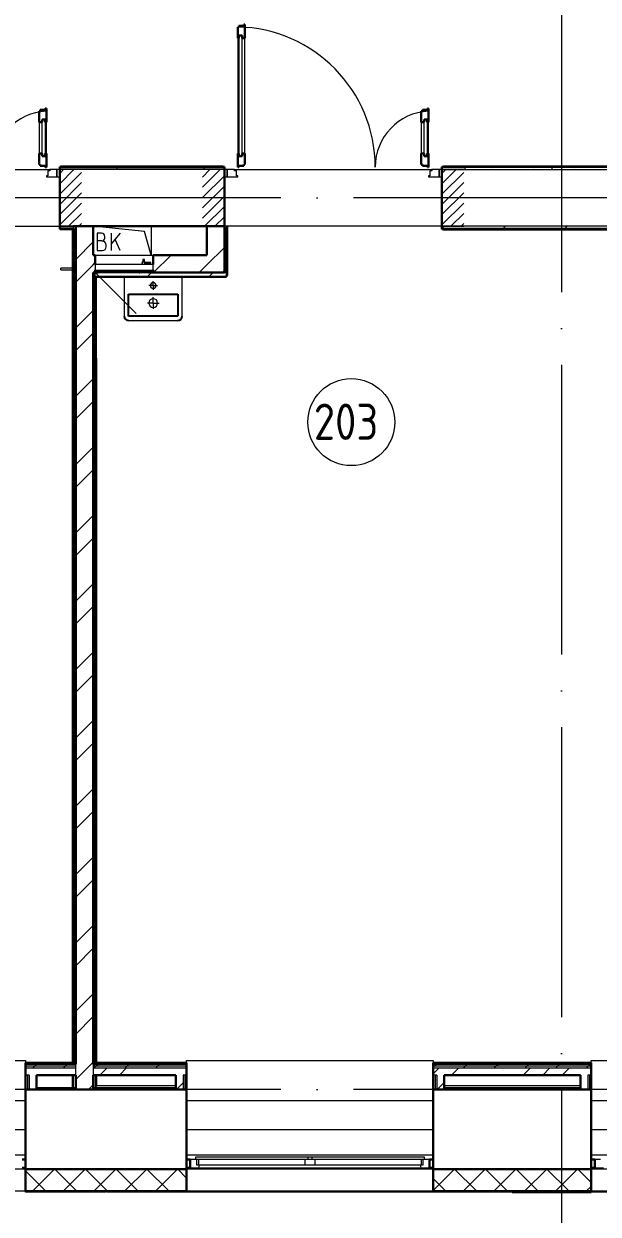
# Model space of a CAD drawing. Header units: millimetres. Extents: x -695119 to 412940, y -249585 to 622758.
# Drawn here: x 270283 to 274243, y 59452 to 67663 of the extents above; entities that cross this region are included whole.
import ezdxf

# ---------------------------------------------------------------- set-up
doc = ezdxf.new("R2010")
doc.units = ezdxf.units.MM
doc.linetypes.add('ADSK_Линия сетки', pattern=[25, 20, -2.5, 0, -2.5])
doc.linetypes.add('ADSK_Штриховая_ш2 п1_5', pattern=[4.5, 3, -1.5])
for name, color, linetype, lineweight in [('_ Окна', 252, 'Continuous', 30), ('Двери', 8, 'Continuous', 9), ('Марки помещений', 8, 'Continuous', 20), ('Оборудование', 8, 'Continuous', 18), ('Ограждение', 8, 'Continuous', 9), ('Окна', 252, 'Continuous', 9), ('Оси', 252, 'Continuous', 9), ('Перекрытие', 252, 'Continuous', 18), ('Стены внутренние', 252, 'Continuous', 18), ('Стены наружные', 252, 'Continuous', 18), ('Стены штриховка', 7, 'Continuous', 9)]:
    doc.layers.add(name, color=color, linetype=linetype, lineweight=lineweight)
doc.layers.add('Двери открывание', color=7, linetype='Continuous', lineweight=9, true_color=0xc0c0c0)
doc.layers.add('Узлы', color=7, linetype='Continuous')
doc.styles.add('GOST Common_2', font='', dxfattribs={"width": 0.9, "height": 250})
doc.styles.get('GOST Common_2').set_extended_font_data('GOST type B')

# ---------------------------------------------------------------- blocks, each defined once
blk = doc.blocks.new('план 2 этажа')
at = {"layer": 'Двери', "lineweight": 18, "true_color": 0x636466}
h = blk.add_hatch(dxfattribs=at)
h.set_pattern_fill('FP_2', color=251, style=0, pattern_type=2)
h.set_pattern_definition([(45, (269655.813, 66461.636), (-35.3553, 35.3553), [])])
h.paths.add_polyline_path([(270664.9, 66266.6), (270680.8, 66266.6), (270680.8, 66656.6), (270530.8, 66656.6), (270530.8, 66266.6)])
h.paths.add_polyline_path([(269030.8, 66266.6), (269030.8, 66656.6), (268880.8, 66656.6), (268880.8, 66266.6)])
h = blk.add_hatch(dxfattribs=at)
h.set_pattern_fill('FP_2', color=251, style=0, pattern_type=2)
h.set_pattern_definition([(45, (272290.81, 66461.636), (-35.3553, 35.3553), [])])
h.paths.add_polyline_path([(273299.9, 66266.6), (273315.8, 66266.6), (273315.8, 66656.6), (273165.8, 66656.6), (273165.8, 66266.6)])
h.paths.add_polyline_path([(271665.8, 66266.6), (271665.8, 66656.6), (271515.8, 66656.6), (271515.8, 66266.6)])
at = {"color": 251, "lineweight": 18, "true_color": 0x636466}
for p, q in [((271116.2, 66230.8), (270760.8, 66266.6)), ((271160.8, 66266.6), (271160.8, 66066.6)), ((270818.2, 66218.4), (270788.2, 66218.4)), ((270788.2, 66218.4), (270788.2, 66098.4)), ((270841.5, 66185.1), (270841.5, 66195.1)), ((270948.2, 66218.4), (270888.2, 66146.9)), ((270888.2, 66098.4), (270888.2, 66218.4)), ((271160.8, 66066.6), (271116.2, 66230.8)), ((270821.5, 66165.1), (270788.2, 66165.1)), ((270851.5, 66125.1), (270851.5, 66135.1)), ((270948.2, 66098.4), (270912.2, 66175.6)), ((270788.2, 66098.4), (270824.8, 66098.4))]:
    blk.add_line(p, q, dxfattribs=at)
for centre, radius, start, end in [((270818.2, 66195.1), 23.3, 0, 90), ((270821.5, 66185.1), 20, 270, 0), ((270821.5, 66135.1), 30, 0, 90), ((270824.8, 66125.1), 26.7, 270, 0)]:
    blk.add_arc(centre, radius, start, end, dxfattribs=at)
at = {"layer": '_ Окна', "color": 251, "true_color": 0x636466}
for p, q in [((270295.8, 59829.6), (270270.8, 59829.6)), ((271430.8, 59829.6), (271405.8, 59829.6)), ((271430.8, 59771.6), (271430.8, 59829.6)), ((273105.8, 59829.6), (273080.8, 59829.6)), ((273080.8, 59829.6), (273080.8, 59771.6)), ((274220.8, 59829.6), (274195.8, 59829.6)), ((274220.8, 59771.6), (274220.8, 59829.6)), ((270270.8, 59771.6), (270295.8, 59771.6)), ((271405.8, 59771.6), (271430.8, 59771.6)), ((273080.8, 59771.6), (273105.8, 59771.6)), ((274195.8, 59771.6), (274220.8, 59771.6))]:
    blk.add_line(p, q, dxfattribs=at)
at = {"layer": '_ Окна', "color": 251, "lineweight": 18, "true_color": 0x636466}
for p, q in [((271468.8, 59829.6), (271430.8, 59829.6)), ((271430.8, 59829.6), (271430.8, 59771.6)), ((271476.8, 59788.6), (271476.8, 59829.6)), ((271488.8, 59788.6), (271476.8, 59788.6)), ((271490.3, 59771.6), (271494.8, 59788.6)), ((273016.8, 59788.6), (273021.4, 59771.6)), ((273034.8, 59788.6), (273022.8, 59788.6)), ((273034.8, 59829.6), (273034.8, 59788.6)), ((273080.8, 59829.6), (273042.8, 59829.6)), ((273080.8, 59771.6), (273080.8, 59829.6)), ((274258.8, 59829.6), (274220.8, 59829.6)), ((274220.8, 59829.6), (274220.8, 59771.6)), ((271430.8, 59771.6), (271490.3, 59771.6)), ((273021.4, 59771.6), (273080.8, 59771.6)), ((274220.8, 59771.6), (274280.3, 59771.6))]:
    blk.add_line(p, q, dxfattribs=at)
at = {"layer": 'Двери', "color": 251, "lineweight": 30, "true_color": 0x636466}
for p, q in [((271765.8, 67640.6), (271757.8, 67640.6)), ((271757.8, 67640.6), (271757.8, 67564.6)), ((271799.8, 67649.6), (271765.8, 67649.6)), ((271765.8, 67649.6), (271765.8, 67640.6)), ((271766.8, 67582.6), (271766.8, 67564.6)), ((271787.8, 67582.6), (271766.8, 67582.6)), ((271787.8, 67564.6), (271787.8, 67582.6)), ((271807.8, 67658.6), (271799.8, 67658.6)), ((271799.8, 67658.6), (271799.8, 67649.6)), ((271807.8, 67564.6), (271807.8, 67658.6)), ((271766.8, 67564.6), (271757.8, 67564.6)), ((271807.8, 67564.6), (271787.8, 67564.6)), ((270396.8, 67060.6), (270388.8, 67060.6)), ((270388.8, 67060.6), (270388.8, 66984.6)), ((270430.8, 67069.6), (270396.8, 67069.6)), ((270396.8, 67069.6), (270396.8, 67060.6)), ((270408.8, 66984.6), (270408.8, 67002.6)), ((270408.8, 67002.6), (270429.8, 67002.6)), ((270429.8, 67002.6), (270429.8, 66984.6)), ((270438.8, 67078.6), (270430.8, 67078.6)), ((270430.8, 67078.6), (270430.8, 67069.6)), ((270438.8, 66984.6), (270438.8, 67078.6)), ((273031.8, 67060.6), (273023.8, 67060.6)), ((273023.8, 67060.6), (273023.8, 66984.6)), ((273065.8, 67069.6), (273031.8, 67069.6)), ((273031.8, 67069.6), (273031.8, 67060.6)), ((273043.8, 66984.6), (273043.8, 67002.6)), ((273043.8, 67002.6), (273064.8, 67002.6)), ((273064.8, 67002.6), (273064.8, 66984.6)), ((273073.8, 67078.6), (273065.8, 67078.6)), ((273065.8, 67078.6), (273065.8, 67069.6)), ((273073.8, 66984.6), (273073.8, 67078.6)), ((270388.8, 66984.6), (270408.8, 66984.6)), ((270429.8, 66984.6), (270438.8, 66984.6)), ((273023.8, 66984.6), (273043.8, 66984.6)), ((273064.8, 66984.6), (273073.8, 66984.6)), ((270388.8, 66768.6), (270388.8, 66692.6)), ((270388.8, 66768.6), (270408.8, 66768.6)), ((270408.8, 66768.6), (270408.8, 66750.6)), ((270429.8, 66768.6), (270438.8, 66768.6)), ((270429.8, 66750.6), (270429.8, 66768.6)), ((270438.8, 66674.6), (270438.8, 66768.6)), ((271757.8, 66768.6), (271757.8, 66674.6)), ((271766.8, 66768.6), (271757.8, 66768.6)), ((271766.8, 66750.6), (271766.8, 66768.6)), ((271787.8, 66768.6), (271787.8, 66750.6)), ((271807.8, 66768.6), (271787.8, 66768.6)), ((271807.8, 66692.6), (271807.8, 66768.6)), ((273023.8, 66768.6), (273023.8, 66692.6)), ((273023.8, 66768.6), (273043.8, 66768.6)), ((273043.8, 66768.6), (273043.8, 66750.6)), ((273064.8, 66768.6), (273073.8, 66768.6)), ((273064.8, 66750.6), (273064.8, 66768.6)), ((273073.8, 66674.6), (273073.8, 66768.6)), ((270388.8, 66692.6), (270396.8, 66692.6)), ((270396.8, 66692.6), (270396.8, 66683.6)), ((270396.8, 66683.6), (270430.8, 66683.6)), ((270408.8, 66750.6), (270429.8, 66750.6)), ((270430.8, 66683.6), (270430.8, 66674.6)), ((270430.8, 66674.6), (270438.8, 66674.6)), ((271757.8, 66674.6), (271765.8, 66674.6)), ((271765.8, 66674.6), (271765.8, 66683.6)), ((271765.8, 66683.6), (271799.8, 66683.6)), ((271787.8, 66750.6), (271766.8, 66750.6)), ((271799.8, 66683.6), (271799.8, 66692.6)), ((271799.8, 66692.6), (271807.8, 66692.6)), ((273023.8, 66692.6), (273031.8, 66692.6)), ((273031.8, 66692.6), (273031.8, 66683.6)), ((273031.8, 66683.6), (273065.8, 66683.6)), ((273043.8, 66750.6), (273064.8, 66750.6)), ((273065.8, 66683.6), (273065.8, 66674.6)), ((273065.8, 66674.6), (273073.8, 66674.6))]:
    blk.add_line(p, q, dxfattribs=at)
at = {"layer": 'Двери', "color": 251, "true_color": 0x636466}
for p, q in [((271766.8, 67582.6), (271766.8, 66750.6)), ((271787.8, 67582.6), (271766.8, 67582.6)), ((271787.8, 66750.6), (271787.8, 67582.6)), ((271757.8, 67564.6), (271757.8, 66768.6)), ((271807.8, 66768.6), (271807.8, 67564.6)), ((270408.8, 66750.6), (270408.8, 67002.6)), ((270408.8, 67002.6), (270429.8, 67002.6)), ((270429.8, 67002.6), (270429.8, 66750.6)), ((273043.8, 66750.6), (273043.8, 67002.6)), ((273043.8, 67002.6), (273064.8, 67002.6)), ((273064.8, 67002.6), (273064.8, 66750.6)), ((270388.8, 66984.6), (270388.8, 66768.6)), ((270438.8, 66768.6), (270438.8, 66984.6)), ((273023.8, 66984.6), (273023.8, 66768.6)), ((273073.8, 66768.6), (273073.8, 66984.6)), ((270429.8, 66750.6), (270408.8, 66750.6)), ((271766.8, 66750.6), (271787.8, 66750.6)), ((273064.8, 66750.6), (273043.8, 66750.6)), ((270447.8, 66614.6), (270438.8, 66614.6)), ((270438.8, 66614.6), (270438.8, 66606.6)), ((270438.8, 66606.6), (270510.8, 66606.6)), ((270461.8, 66648.6), (270447.8, 66648.6)), ((270447.8, 66648.6), (270447.8, 66614.6)), ((270461.8, 66656.6), (270461.8, 66648.6)), ((270510.8, 66656.6), (270461.8, 66656.6)), ((270530.8, 66656.6), (270510.8, 66656.6)), ((270510.8, 66656.6), (270510.8, 66606.6)), ((270510.8, 66606.6), (270510.8, 66656.6)), ((270510.8, 66606.6), (270530.8, 66606.6)), ((270530.8, 66606.6), (270530.8, 66656.6)), ((271665.8, 66656.6), (271665.8, 66606.6)), ((271685.8, 66656.6), (271665.8, 66656.6)), ((271665.8, 66606.6), (271685.8, 66606.6)), ((271685.8, 66606.6), (271685.8, 66656.6)), ((271734.8, 66656.6), (271685.8, 66656.6)), ((271685.8, 66656.6), (271685.8, 66606.6)), ((271685.8, 66606.6), (271757.8, 66606.6)), ((271734.8, 66648.6), (271734.8, 66656.6)), ((271748.8, 66648.6), (271734.8, 66648.6)), ((271748.8, 66614.6), (271748.8, 66648.6)), ((271757.8, 66614.6), (271748.8, 66614.6)), ((271757.8, 66606.6), (271757.8, 66614.6)), ((273082.8, 66614.6), (273073.8, 66614.6)), ((273073.8, 66614.6), (273073.8, 66606.6)), ((273073.8, 66606.6), (273145.8, 66606.6)), ((273096.8, 66648.6), (273082.8, 66648.6)), ((273082.8, 66648.6), (273082.8, 66614.6)), ((273096.8, 66656.6), (273096.8, 66648.6)), ((273145.8, 66656.6), (273096.8, 66656.6)), ((273165.8, 66656.6), (273145.8, 66656.6)), ((273145.8, 66656.6), (273145.8, 66606.6)), ((273145.8, 66606.6), (273145.8, 66656.6)), ((273145.8, 66606.6), (273165.8, 66606.6)), ((273165.8, 66606.6), (273165.8, 66656.6))]:
    blk.add_line(p, q, dxfattribs=at)
at = {"layer": 'Двери', "color": 251, "linetype": 'ADSK_Штриховая_ш2 п1_5', "true_color": 0x636466}
for p, q in [((270680.8, 66656.6), (270530.8, 66656.6)), ((270530.8, 66656.6), (270530.8, 66266.6)), ((271665.8, 66656.6), (271515.8, 66656.6)), ((271665.8, 66266.6), (271665.8, 66656.6)), ((273315.8, 66656.6), (273165.8, 66656.6)), ((273165.8, 66656.6), (273165.8, 66266.6)), ((270530.8, 66266.6), (270680.8, 66266.6)), ((271515.8, 66266.6), (271665.8, 66266.6)), ((273165.8, 66266.6), (273315.8, 66266.6))]:
    blk.add_line(p, q, dxfattribs=at)
at = {"layer": 'Двери открывание', "color": 251, "true_color": 0x636466}
for centre, radius, start, end in [((271739.8, 66674.6), 966, 0, 88.93231), ((270456.8, 66674.6), 386, 92.67279, 180), ((273091.8, 66674.6), 386, 92.67279, 180)]:
    blk.add_arc(centre, radius, start, end, dxfattribs=at)
at = {"layer": 'Марки помещений', "color": 251, "true_color": 0x636466}
blk.add_circle((272541.1, 64915), 300, dxfattribs=at)
at = {"layer": 'Оборудование', "color": 251, "true_color": 0x636466}
for p, q in [((271099.7, 66017.5), (271099.7, 66001.6)), ((271119, 66017.5), (271099.7, 66017.5)), ((271103.2, 66019.5), (271101.2, 66017.5)), ((271103.2, 66037), (271103.2, 66019.5)), ((271115.4, 66037), (271103.2, 66037)), ((271115.4, 66019.5), (271103.2, 66019.5)), ((271115.4, 66019.5), (271115.4, 66037)), ((271117.4, 66017.5), (271115.4, 66019.5)), ((271119, 66001.6), (271119, 66017.5)), ((270775.8, 66001.6), (270775.8, 65965.2)), ((271175.8, 66001.6), (270775.8, 66001.6)), ((270775.8, 65946.6), (271058.7, 65663.8)), ((270776.7, 65964.3), (271174.9, 65964.3)), ((270782.8, 65964.3), (270782.8, 65954.6)), ((270783.8, 65953.6), (271167.9, 65953.6)), ((270794.8, 65952.1), (270794.8, 65946.6)), ((270794.8, 65946.6), (271156.8, 65946.6)), ((271079.3, 65946.6), (271079.3, 65944.6)), ((271079.3, 65944.6), (271083.3, 65944.6)), ((271143.8, 65944.6), (271083.3, 65944.6)), ((271104.5, 66017), (271096.2, 66017)), ((271096.2, 66017), (271096.2, 66012)), ((271096.2, 66012), (271104.5, 66012)), ((271160, 66017), (271114.1, 66017)), ((271114.1, 66012), (271160, 66012)), ((271143.8, 65944.6), (271147.8, 65944.6)), ((271147.8, 65944.6), (271147.8, 65946.6)), ((271156.8, 65946.6), (271156.8, 65952.1)), ((271160, 66012), (271160, 66017)), ((271168.8, 65954.6), (271168.8, 65964.3)), ((271175.8, 65965.2), (271175.8, 66001.6))]:
    blk.add_line(p, q, dxfattribs=at)
for points, knots in [([(270775.8, 65965.2), (270775.8, 65965.2), (270775.8, 65965), (270775.9, 65964.8), (270776.1, 65964.6), (270776.2, 65964.5), (270776.4, 65964.4), (270776.5, 65964.4), (270776.6, 65964.3), (270776.7, 65964.3)], [-1, -1, -1, -1, -0.833333, -0.666667, -0.5, -0.333333, -0.25, -0.166667, 0, 0, 0, 0]), ([(270782.8, 65954.6), (270782.8, 65954.5), (270782.8, 65954.3), (270782.9, 65954.1), (270783, 65954), (270783.2, 65953.8), (270783.3, 65953.8), (270783.4, 65953.7), (270783.6, 65953.7), (270783.7, 65953.6), (270783.8, 65953.6)], [-1, -1, -1, -1, -0.833333, -0.666667, -0.541667, -0.416667, -0.333333, -0.25, -0.166667, 0, 0, 0, 0]), ([(270793.3, 65953.6), (270793.4, 65953.6), (270793.6, 65953.6), (270793.9, 65953.5), (270794, 65953.4), (270794.2, 65953.3), (270794.4, 65953.2), (270794.5, 65953), (270794.6, 65952.9), (270794.7, 65952.7), (270794.8, 65952.4), (270794.8, 65952.2), (270794.8, 65952.1)], [-1, -1, -1, -1, -0.833333, -0.75, -0.666667, -0.583333, -0.5, -0.416667, -0.333333, -0.25, -0.166667, 0, 0, 0, 0]), ([(271156.8, 65952.1), (271156.8, 65952.2), (271156.8, 65952.4), (271156.9, 65952.7), (271157, 65952.9), (271157.1, 65953), (271157.3, 65953.2), (271157.4, 65953.3), (271157.6, 65953.4), (271157.8, 65953.5), (271158, 65953.6), (271158.2, 65953.6), (271158.3, 65953.6)], [0, 0, 0, 0, 0.166667, 0.25, 0.333333, 0.416667, 0.5, 0.583333, 0.666667, 0.75, 0.833333, 1, 1, 1, 1]), ([(271167.9, 65953.6), (271167.9, 65953.6), (271168.1, 65953.7), (271168.2, 65953.7), (271168.3, 65953.8), (271168.5, 65953.8), (271168.6, 65954), (271168.7, 65954.1), (271168.8, 65954.3), (271168.8, 65954.5), (271168.8, 65954.6)], [0, 0, 0, 0, 0.166667, 0.25, 0.333333, 0.416667, 0.541667, 0.666667, 0.833333, 1, 1, 1, 1]), ([(271174.9, 65964.3), (271175, 65964.3), (271175.1, 65964.4), (271175.3, 65964.4), (271175.4, 65964.5), (271175.6, 65964.6), (271175.7, 65964.8), (271175.8, 65965), (271175.8, 65965.2), (271175.8, 65965.2)], [0, 0, 0, 0, 0.166667, 0.25, 0.333333, 0.5, 0.666667, 0.833333, 1, 1, 1, 1])]:
    blk.add_open_spline(points, degree=3, knots=knots, dxfattribs=at)
at = {"layer": 'Ограждение', "color": 251, "true_color": 0x636466}
for p, q in [((270538.9, 66676.6), (270538.9, 66681.6)), ((271655.8, 66681.6), (270538.9, 66681.6)), ((271655.8, 66681.6), (271655.8, 66676.6)), ((273175.8, 66676.6), (273175.8, 66681.6)), ((279410.8, 66681.6), (273175.8, 66681.6)), ((271680.8, 66266.6), (271690.8, 66266.6)), ((271680.8, 66266.6), (271680.8, 66251.6)), ((271690.8, 65986.6), (271690.8, 66266.6)), ((273175.8, 66241.6), (273175.8, 66246.6)), ((273175.8, 66241.6), (278126.1, 66241.6)), ((270538.9, 65966.6), (270538.9, 65976.6)), ((270620.8, 65976.6), (270538.9, 65976.6)), ((270538.9, 65966.6), (270615.8, 65966.6)), ((270620.8, 65971.6), (270615.8, 65966.6)), ((270615.8, 65966.6), (270615.8, 60496.6)), ((271690.8, 65986.6), (271685.8, 65986.6)), ((270780.8, 65356.6), (270785.8, 65356.6)), ((270785.8, 60496.6), (270785.8, 65356.6)), ((268595.8, 60511.6), (270295.8, 60511.6)), ((270295.8, 60511.6), (270295.8, 60496.6)), ((271405.8, 60496.6), (271405.8, 60511.6)), ((271405.8, 60511.6), (273105.8, 60511.6)), ((273105.8, 60511.6), (273105.8, 60496.6)), ((274195.8, 60496.6), (274195.8, 60511.6)), ((274195.8, 60511.6), (275895.8, 60511.6)), ((270615.8, 60411.6), (270615.8, 60326.6)), ((270625.8, 60326.6), (270625.8, 60411.6)), ((270775.8, 60411.6), (270775.8, 60326.6)), ((270785.8, 60336.6), (270785.8, 60411.6)), ((270785.8, 60336.6), (270775.8, 60326.6)), ((271330.8, 60336.6), (270785.8, 60336.6)), ((274120.8, 60336.6), (273180.8, 60336.6)), ((268595.8, 60236.6), (270295.8, 60236.6)), ((271405.8, 60236.6), (273105.8, 60236.6)), ((274195.8, 60236.6), (275895.8, 60236.6)), ((268595.8, 60036.6), (270295.8, 60036.6)), ((271405.8, 60036.6), (273105.8, 60036.6)), ((274195.8, 60036.6), (275895.8, 60036.6)), ((268595.8, 59861.6), (270295.8, 59861.6)), ((271405.8, 59861.6), (273105.8, 59861.6)), ((274195.8, 59861.6), (275895.8, 59861.6))]:
    blk.add_line(p, q, dxfattribs=at)
at = {"layer": 'Окна', "color": 251, "true_color": 0x636466}
for p, q in [((271468.8, 59846.6), (272240.8, 59846.6)), ((271468.8, 59829.6), (271468.8, 59846.6)), ((272240.8, 59829.6), (271468.8, 59829.6)), ((271488.8, 59788.6), (271488.8, 59829.6)), ((272220.8, 59788.6), (271488.8, 59788.6)), ((272220.8, 59829.6), (272220.8, 59788.6)), ((272290.8, 59788.6), (272220.8, 59788.6)), ((272240.8, 59846.6), (272270.8, 59846.6)), ((272240.8, 59846.6), (272240.8, 59829.6)), ((272270.8, 59829.6), (272240.8, 59829.6)), ((272270.8, 59846.6), (273042.8, 59846.6)), ((272270.8, 59829.6), (272270.8, 59846.6)), ((273042.8, 59829.6), (272270.8, 59829.6)), ((272290.8, 59788.6), (272290.8, 59829.6)), ((273022.8, 59788.6), (272290.8, 59788.6)), ((273022.8, 59829.6), (273022.8, 59788.6)), ((273042.8, 59846.6), (273042.8, 59829.6)), ((271490.3, 59771.6), (273021.4, 59771.6))]:
    blk.add_line(p, q, dxfattribs=at)
at = {"layer": 'Оси', "color": 251, "linetype": 'ADSK_Линия сетки', "ltscale": 100, "true_color": 0x636466}
for p, q in [((273990.8, 77811.6), (273990.8, 46685.5)), ((332058.1, 66461.6), (255080.8, 66461.6)), ((332058.1, 60311.6), (255118.5, 60311.6))]:
    blk.add_line(p, q, dxfattribs=at)
at = {"layer": 'Перекрытие', "color": 251, "ltscale": 100, "true_color": 0x636466}
blk.add_line((271160.8, 66266.6), (271160.8, 66066.6), dxfattribs=at)
at = {"layer": 'Стены внутренние', "color": 251, "true_color": 0x636466}
for p, q in [((269099.8, 66656.6), (270461.8, 66656.6)), ((271665.8, 66656.6), (270530.8, 66656.6)), ((271734.8, 66656.6), (273096.8, 66656.6)), ((269030.8, 66266.6), (270625.8, 66266.6)), ((273165.8, 66266.6), (271665.8, 66266.6)), ((270295.8, 59761.6), (268595.8, 59761.6)), ((273105.8, 59761.6), (271405.8, 59761.6)), ((275895.8, 59761.6), (274195.8, 59761.6)), ((270295.8, 59609.6), (268595.8, 59609.6)), ((273105.8, 59609.6), (271405.8, 59609.6)), ((275895.8, 59609.6), (274195.8, 59609.6))]:
    blk.add_line(p, q, dxfattribs=at)
at = {"layer": 'Стены внутренние', "color": 251, "lineweight": 30, "true_color": 0x636466}
for p, q in [((270530.8, 66656.6), (270530.8, 66266.6)), ((271665.8, 66266.6), (271665.8, 66656.6)), ((273165.8, 66656.6), (273165.8, 66266.6)), ((270760.8, 66266.6), (271545.8, 66266.6)), ((270295.8, 60311.6), (270295.8, 59609.6)), ((270640.8, 60311.6), (270370.8, 60311.6)), ((271330.8, 60311.6), (270760.8, 60311.6)), ((271405.8, 59609.6), (271405.8, 60311.6)), ((273105.8, 60311.6), (273105.8, 59609.6)), ((274120.8, 60311.6), (273180.8, 60311.6)), ((274195.8, 59609.6), (274195.8, 60311.6)), ((270295.8, 59761.6), (271405.8, 59761.6)), ((273105.8, 59761.6), (274195.8, 59761.6)), ((270295.8, 59609.6), (271405.8, 59609.6)), ((273105.8, 59609.6), (274195.8, 59609.6))]:
    blk.add_line(p, q, dxfattribs=at)
at = {"layer": 'Стены внутренние', "color": 251, "linetype": 'Continuous', "lineweight": 9, "true_color": 0x636466}
for p, q in [((270433.9, 59611.6), (270295.8, 59749.7)), ((270344.4, 59611.6), (270494.4, 59761.6)), ((270646, 59611.6), (270496, 59761.6)), ((270556.6, 59611.6), (270706.6, 59761.6)), ((270858.1, 59611.6), (270708.1, 59761.6)), ((270768.7, 59611.6), (270918.7, 59761.6)), ((271070.3, 59611.6), (270920.3, 59761.6)), ((270980.8, 59611.6), (271130.8, 59761.6)), ((271282.4, 59611.6), (271132.4, 59761.6)), ((271192.9, 59611.6), (271342.9, 59761.6)), ((271405.8, 59700.4), (271344.5, 59761.6)), ((273191.6, 59611.6), (273105.8, 59697.4)), ((273107.8, 59617.3), (273252.1, 59761.6)), ((273403.7, 59611.6), (273253.7, 59761.6)), ((273314.3, 59611.6), (273464.3, 59761.6)), ((273615.9, 59611.6), (273465.9, 59761.6)), ((273526.4, 59611.6), (273676.4, 59761.6)), ((273828, 59611.6), (273678, 59761.6)), ((273738.5, 59611.6), (273888.5, 59761.6)), ((274040.1, 59611.6), (273890.1, 59761.6)), ((273950.7, 59611.6), (274100.7, 59761.6)), ((274193.8, 59670.1), (274102.2, 59761.6)), ((274162.8, 59611.6), (274193.8, 59642.7)), ((270492.2, 59609.6), (270491.1, 59611.6)), ((270844.2, 59609.6), (270843, 59611.6)), ((271058.1, 59611.6), (271057, 59609.6)), ((273873.7, 59611.6), (273872.6, 59609.6))]:
    blk.add_line(p, q, dxfattribs=at)
at = {"layer": 'Стены наружные', "color": 251, "lineweight": 30, "true_color": 0x636466}
for p, q in [((271665.8, 66676.6), (270530.8, 66676.6)), ((270530.8, 66676.6), (270530.8, 66656.6)), ((271665.8, 66656.6), (271665.8, 66676.6)), ((279405.8, 66676.6), (273165.8, 66676.6)), ((273165.8, 66676.6), (273165.8, 66656.6)), ((270530.8, 66266.6), (270530.8, 66246.6)), ((270760.8, 66266.6), (270625.8, 66266.6)), ((270640.8, 66266.6), (270640.8, 60486.6)), ((270760.8, 66066.6), (270760.8, 66266.6)), ((271545.8, 66266.6), (271545.8, 66066.6)), ((271665.8, 66266.6), (271545.8, 66266.6)), ((271665.8, 66266.6), (271665.8, 65946.6)), ((273165.8, 66266.6), (273165.8, 66246.6)), ((270530.8, 66251.6), (270625.8, 66251.6)), ((270530.8, 66246.6), (270620.8, 66246.6)), ((270620.8, 66246.6), (270620.8, 60496.6)), ((270625.8, 60491.6), (270625.8, 66251.6)), ((271680.8, 66251.6), (271665.8, 66251.6)), ((271680.8, 66246.6), (271680.8, 66251.6)), ((271685.8, 66246.6), (271680.8, 66246.6)), ((271685.8, 65926.6), (271685.8, 66246.6)), ((273165.8, 66246.6), (278131.1, 66246.6)), ((270775.8, 66066.6), (270760.8, 66066.6)), ((270775.8, 66001.6), (270775.8, 66066.6)), ((271545.8, 66066.6), (271175.8, 66066.6)), ((271175.8, 66066.6), (271175.8, 66001.6)), ((270760.8, 60486.6), (270760.8, 65946.6)), ((270794.8, 65946.6), (270760.8, 65946.6)), ((270775.8, 65946.6), (270775.8, 65965)), ((271665.8, 65946.6), (271156.8, 65946.6)), ((271175.8, 65965), (271175.8, 65946.6)), ((270780.8, 60496.6), (270780.8, 65916.6)), ((270780.8, 65916.6), (271680.8, 65916.6)), ((271680.8, 65926.6), (271685.8, 65926.6)), ((271680.8, 65916.6), (271680.8, 65926.6)), ((270620.8, 60496.6), (270295.8, 60496.6)), ((270295.8, 60496.6), (270295.8, 60491.6)), ((270295.8, 60491.6), (270295.8, 60311.6)), ((270625.8, 60491.6), (270620.8, 60491.6)), ((270620.8, 60491.6), (270625.8, 60491.6)), ((270760.8, 60486.6), (270775.8, 60486.6)), ((270780.8, 60491.6), (270775.8, 60491.6)), ((270775.8, 60491.6), (270780.8, 60491.6)), ((271405.8, 60496.6), (270780.8, 60496.6)), ((271405.8, 60491.6), (271405.8, 60496.6)), ((271405.8, 60311.6), (271405.8, 60491.6)), ((274195.8, 60496.6), (273105.8, 60496.6)), ((273105.8, 60496.6), (273105.8, 60491.6)), ((273105.8, 60491.6), (273105.8, 60311.6)), ((274195.8, 60491.6), (274195.8, 60496.6)), ((274195.8, 60311.6), (274195.8, 60491.6)), ((270370.8, 60411.6), (270640.8, 60411.6)), ((270370.8, 60311.6), (270370.8, 60411.6)), ((270640.8, 60411.6), (270640.8, 60311.6)), ((270760.8, 60311.6), (270760.8, 60411.6)), ((270760.8, 60411.6), (271330.8, 60411.6)), ((271330.8, 60411.6), (271330.8, 60311.6)), ((273180.8, 60411.6), (274120.8, 60411.6)), ((273180.8, 60311.6), (273180.8, 60411.6)), ((274120.8, 60411.6), (274120.8, 60311.6)), ((270295.8, 60311.6), (270370.8, 60311.6)), ((270640.8, 60311.6), (270760.8, 60311.6)), ((271330.8, 60311.6), (271405.8, 60311.6)), ((273105.8, 60311.6), (273180.8, 60311.6)), ((274120.8, 60311.6), (274195.8, 60311.6)), ((273650.8, 59609.6), (273650.8, 59604.6)), ((273650.8, 59604.6), (274195.8, 59604.6)), ((274195.8, 59604.6), (274195.8, 59609.6))]:
    blk.add_line(p, q, dxfattribs=at)
at = {"layer": 'Стены наружные', "color": 251, "linetype": 'Continuous', "lineweight": 9, "true_color": 0x636466}
for p, q in [((270545.5, 66671.6), (270550.5, 66676.6)), ((270616.2, 66671.6), (270621.2, 66676.6)), ((270686.9, 66671.6), (270691.9, 66676.6)), ((270757.6, 66671.6), (270762.6, 66676.6)), ((270828.3, 66671.6), (270833.3, 66676.6)), ((270899, 66671.6), (270904, 66676.6)), ((270969.7, 66671.6), (270974.7, 66676.6)), ((271040.5, 66671.6), (271045.5, 66676.6)), ((271111.2, 66671.6), (271116.2, 66676.6)), ((271181.9, 66671.6), (271186.9, 66676.6)), ((271252.6, 66671.6), (271257.6, 66676.6)), ((271323.3, 66671.6), (271328.3, 66676.6)), ((271394, 66671.6), (271399, 66676.6)), ((271464.7, 66671.6), (271469.7, 66676.6)), ((271535.4, 66671.6), (271540.4, 66676.6)), ((271606.1, 66671.6), (271611.1, 66676.6)), ((273165.8, 66675.7), (273166.8, 66676.6)), ((273232.5, 66671.6), (273237.5, 66676.6)), ((273303.2, 66671.6), (273308.2, 66676.6)), ((273373.9, 66671.6), (273378.9, 66676.6)), ((273444.6, 66671.6), (273449.6, 66676.6)), ((273515.3, 66671.6), (273520.3, 66676.6)), ((273586, 66671.6), (273591, 66676.6)), ((273656.8, 66671.6), (273661.8, 66676.6)), ((273727.5, 66671.6), (273732.5, 66676.6)), ((273798.2, 66671.6), (273803.2, 66676.6)), ((273868.9, 66671.6), (273873.9, 66676.6)), ((273939.6, 66671.6), (273944.6, 66676.6)), ((274010.3, 66671.6), (274015.3, 66676.6)), ((274081, 66671.6), (274086, 66676.6)), ((274151.7, 66671.6), (274156.7, 66676.6)), ((274222.4, 66671.6), (274227.4, 66676.6)), ((270926.8, 66656.6), (270926.8, 66671.6)), ((271526.8, 66656.6), (271526.8, 66671.6)), ((273326.8, 66656.6), (273326.8, 66671.6)), ((273926.8, 66656.6), (273926.8, 66671.6)), ((273166, 66251.6), (273181, 66266.6)), ((273590.3, 66251.6), (273605.3, 66266.6)), ((274014.6, 66251.6), (274029.6, 66266.6)), ((270544.7, 66246.6), (270549.7, 66251.6)), ((270615.5, 66246.6), (270620.5, 66251.6)), ((270620.5, 66251.6), (270625.8, 66257)), ((270620.8, 66181.3), (270625.8, 66186.3)), ((271680.8, 66180.6), (271685.8, 66185.6)), ((273165.8, 66251.4), (273166, 66251.6)), ((273231.8, 66246.6), (273236.8, 66251.6)), ((273302.5, 66246.6), (273307.5, 66251.6)), ((273373.2, 66246.6), (273378.2, 66251.6)), ((273443.9, 66246.6), (273448.9, 66251.6)), ((273514.6, 66246.6), (273519.6, 66251.6)), ((273585.3, 66246.6), (273590.3, 66251.6)), ((273656, 66246.6), (273661, 66251.6)), ((273726.7, 66246.6), (273731.7, 66251.6)), ((273797.4, 66246.6), (273802.4, 66251.6)), ((273868.1, 66246.6), (273873.1, 66251.6)), ((273938.9, 66246.6), (273943.9, 66251.6)), ((274009.6, 66246.6), (274014.6, 66251.6)), ((274080.3, 66246.6), (274085.3, 66251.6)), ((274151, 66246.6), (274156, 66251.6)), ((274221.7, 66246.6), (274226.7, 66251.6)), ((270620.8, 66110.6), (270625.8, 66115.6)), ((270640.8, 66037.6), (270760.8, 66157.6)), ((271545.8, 65999.7), (271665.8, 66119.7)), ((271680.8, 66109.9), (271685.8, 66114.9)), ((270620.8, 66039.9), (270625.8, 66044.9)), ((271178.5, 65946.6), (271298.5, 66066.6)), ((271665.8, 66024.2), (271680.8, 66039.2)), ((271680.8, 66039.2), (271685.8, 66044.2)), ((270620.8, 65969.1), (270625.8, 65974.1)), ((270640.8, 65880.4), (270760.8, 66000.4)), ((270760.8, 66000.4), (270775.8, 66015.4)), ((271134, 65916.6), (271164, 65946.6)), ((271492.8, 65946.6), (271545.8, 65999.7)), ((271558.2, 65916.6), (271588.2, 65946.6)), ((271649.9, 65946.6), (271665.8, 65962.5)), ((271680.8, 65968.5), (271685.8, 65973.5)), ((270620.8, 65898.4), (270625.8, 65903.4)), ((270775.8, 65912), (270780.4, 65916.6)), ((270620.8, 65827.7), (270625.8, 65832.7)), ((270775.8, 65841.3), (270780.8, 65846.3)), ((270775.8, 65770.6), (270780.8, 65775.6)), ((270620.8, 65757), (270625.8, 65762)), ((270620.8, 65686.3), (270625.8, 65691.3)), ((270775.8, 65699.9), (270780.8, 65704.9)), ((270620.8, 65615.6), (270625.8, 65620.6)), ((270640.8, 65566.1), (270760.8, 65686.1)), ((270775.8, 65629.2), (270780.8, 65634.2)), ((270620.8, 65544.9), (270625.8, 65549.9)), ((270640.8, 65409), (270760.8, 65529)), ((270760.8, 65543.5), (270775.8, 65558.5)), ((270775.8, 65558.5), (270780.8, 65563.5)), ((270620.8, 65474.2), (270625.8, 65479.2)), ((270775.8, 65487.8), (270780.8, 65492.8)), ((270620.8, 65403.5), (270625.8, 65408.5)), ((270775.8, 65417), (270780.8, 65422)), ((270620.8, 65332.8), (270625.8, 65337.8)), ((270775.8, 65346.3), (270780.8, 65351.3)), ((270775.8, 65275.6), (270780.8, 65280.6)), ((270620.8, 65262), (270625.8, 65267)), ((270620.8, 65191.3), (270625.8, 65196.3)), ((270640.8, 65094.7), (270760.8, 65214.7)), ((270775.8, 65204.9), (270780.8, 65209.9)), ((270620.8, 65120.6), (270625.8, 65125.6)), ((270760.8, 65119.2), (270775.8, 65134.2)), ((270775.8, 65134.2), (270780.8, 65139.2)), ((270620.8, 65049.9), (270625.8, 65054.9)), ((270640.8, 64937.5), (270760.8, 65057.5)), ((270775.8, 65063.5), (270780.8, 65068.5)), ((270620.8, 64979.2), (270625.8, 64984.2)), ((270775.8, 64992.8), (270780.8, 64997.8)), ((270620.8, 64908.5), (270625.8, 64913.5)), ((270775.8, 64922.1), (270780.8, 64927.1)), ((270620.8, 64837.8), (270625.8, 64842.8)), ((270775.8, 64851.4), (270780.8, 64856.4)), ((270775.8, 64780.6), (270780.8, 64785.6)), ((270620.8, 64767.1), (270625.8, 64772.1)), ((270640.8, 64623.2), (270760.8, 64743.2)), ((270760.8, 64694.9), (270775.8, 64709.9)), ((270775.8, 64709.9), (270780.8, 64714.9)), ((270620.8, 64696.4), (270625.8, 64701.4)), ((270620.8, 64625.6), (270625.8, 64630.6)), ((270775.8, 64639.2), (270780.8, 64644.2)), ((270620.8, 64554.9), (270625.8, 64559.9)), ((270640.8, 64466), (270760.8, 64586)), ((270775.8, 64568.5), (270780.8, 64573.5)), ((270620.8, 64484.2), (270625.8, 64489.2)), ((270775.8, 64497.8), (270780.8, 64502.8)), ((270620.8, 64413.5), (270625.8, 64418.5)), ((270775.8, 64427.1), (270780.8, 64432.1)), ((270620.8, 64342.8), (270625.8, 64347.8)), ((270775.8, 64356.4), (270780.8, 64361.4)), ((270620.8, 64272.1), (270625.8, 64277.1)), ((270640.8, 64151.7), (270760.8, 64271.7)), ((270760.8, 64270.7), (270775.8, 64285.7)), ((270775.8, 64285.7), (270780.8, 64290.7)), ((270775.8, 64215), (270780.8, 64220)), ((270620.8, 64201.4), (270625.8, 64206.4)), ((270620.8, 64130.7), (270625.8, 64135.7)), ((270775.8, 64144.3), (270780.8, 64149.3)), ((270620.8, 64060), (270625.8, 64065)), ((270640.8, 63994.6), (270760.8, 64114.6)), ((270775.8, 64073.5), (270780.8, 64078.5)), ((270620.8, 63989.3), (270625.8, 63994.3)), ((270775.8, 64002.8), (270780.8, 64007.8)), ((270620.8, 63918.5), (270625.8, 63923.5)), ((270775.8, 63932.1), (270780.8, 63937.1)), ((270620.8, 63847.8), (270625.8, 63852.8)), ((270640.8, 63680.3), (270760.8, 63800.3)), ((270760.8, 63846.4), (270775.8, 63861.4)), ((270775.8, 63861.4), (270780.8, 63866.4)), ((270620.8, 63777.1), (270625.8, 63782.1)), ((270775.8, 63790.7), (270780.8, 63795.7)), ((270775.8, 63720), (270780.8, 63725)), ((270620.8, 63706.4), (270625.8, 63711.4)), ((270620.8, 63635.7), (270625.8, 63640.7)), ((270640.8, 63523.1), (270760.8, 63643.1)), ((270775.8, 63649.3), (270780.8, 63654.3)), ((270620.8, 63565), (270625.8, 63570)), ((270775.8, 63578.6), (270780.8, 63583.6)), ((270620.8, 63494.3), (270625.8, 63499.3)), ((270775.8, 63507.9), (270780.8, 63512.9)), ((270620.8, 63423.6), (270625.8, 63428.6)), ((270760.8, 63422.1), (270775.8, 63437.1)), ((270775.8, 63437.1), (270780.8, 63442.1)), ((270620.8, 63352.9), (270625.8, 63357.9)), ((270640.8, 63208.8), (270760.8, 63328.8)), ((270775.8, 63366.4), (270780.8, 63371.4)), ((270620.8, 63282.1), (270625.8, 63287.1)), ((270775.8, 63295.7), (270780.8, 63300.7)), ((270775.8, 63225), (270780.8, 63230)), ((270620.8, 63211.4), (270625.8, 63216.4)), ((270620.8, 63140.7), (270625.8, 63145.7)), ((270640.8, 63051.7), (270760.8, 63171.7)), ((270775.8, 63154.3), (270780.8, 63159.3)), ((270620.8, 63070), (270625.8, 63075)), ((270775.8, 63083.6), (270780.8, 63088.6)), ((270620.8, 62999.3), (270625.8, 63004.3)), ((270760.8, 62997.9), (270775.8, 63012.9)), ((270775.8, 63012.9), (270780.8, 63017.9)), ((270620.8, 62928.6), (270625.8, 62933.6)), ((270775.8, 62942.2), (270780.8, 62947.2)), ((270620.8, 62857.9), (270625.8, 62862.9)), ((270640.8, 62737.3), (270760.8, 62857.3)), ((270775.8, 62871.5), (270780.8, 62876.5)), ((270620.8, 62787.2), (270625.8, 62792.2)), ((270775.8, 62800.7), (270780.8, 62805.7)), ((270775.8, 62730), (270780.8, 62735)), ((270620.8, 62716.5), (270625.8, 62721.5)), ((270620.8, 62645.7), (270625.8, 62650.7)), ((270640.8, 62580.2), (270760.8, 62700.2)), ((270775.8, 62659.3), (270780.8, 62664.3)), ((270620.8, 62575), (270625.8, 62580)), ((270760.8, 62573.6), (270775.8, 62588.6)), ((270775.8, 62588.6), (270780.8, 62593.6)), ((270620.8, 62504.3), (270625.8, 62509.3)), ((270775.8, 62517.9), (270780.8, 62522.9)), ((270620.8, 62433.6), (270625.8, 62438.6)), ((270775.8, 62447.2), (270780.8, 62452.2)), ((270620.8, 62362.9), (270625.8, 62367.9)), ((270640.8, 62265.9), (270760.8, 62385.9)), ((270775.8, 62376.5), (270780.8, 62381.5)), ((270620.8, 62292.2), (270625.8, 62297.2)), ((270775.8, 62305.8), (270780.8, 62310.8)), ((270775.8, 62235.1), (270780.8, 62240.1)), ((270620.8, 62221.5), (270625.8, 62226.5)), ((270640.8, 62108.7), (270760.8, 62228.7)), ((270760.8, 62149.4), (270775.8, 62164.4)), ((270775.8, 62164.4), (270780.8, 62169.4)), ((270620.8, 62150.8), (270625.8, 62155.8)), ((270620.8, 62080.1), (270625.8, 62085.1)), ((270775.8, 62093.6), (270780.8, 62098.6)), ((270620.8, 62009.4), (270625.8, 62014.4)), ((270775.8, 62022.9), (270780.8, 62027.9)), ((270620.8, 61938.6), (270625.8, 61943.6)), ((270640.8, 61794.4), (270760.8, 61914.4)), ((270775.8, 61952.2), (270780.8, 61957.2)), ((270620.8, 61867.9), (270625.8, 61872.9)), ((270775.8, 61881.5), (270780.8, 61886.5)), ((270620.8, 61797.2), (270625.8, 61802.2)), ((270640.8, 61637.3), (270760.8, 61757.3)), ((270775.8, 61810.8), (270780.8, 61815.8)), ((270620.8, 61726.5), (270625.8, 61731.5)), ((270760.8, 61725.1), (270775.8, 61740.1)), ((270775.8, 61740.1), (270780.8, 61745.1)), ((270775.8, 61669.4), (270780.8, 61674.4)), ((270620.8, 61655.8), (270625.8, 61660.8)), ((270620.8, 61585.1), (270625.8, 61590.1)), ((270775.8, 61598.7), (270780.8, 61603.7)), ((270620.8, 61514.4), (270625.8, 61519.4)), ((270775.8, 61528), (270780.8, 61533)), ((270620.8, 61443.7), (270625.8, 61448.7)), ((270640.8, 61323), (270760.8, 61443)), ((270775.8, 61457.2), (270780.8, 61462.2)), ((270620.8, 61373), (270625.8, 61378)), ((270775.8, 61386.5), (270780.8, 61391.5)), ((270620.8, 61302.2), (270625.8, 61307.2)), ((270640.8, 61165.8), (270760.8, 61285.8)), ((270760.8, 61300.8), (270775.8, 61315.8)), ((270775.8, 61315.8), (270780.8, 61320.8)), ((270620.8, 61231.5), (270625.8, 61236.5)), ((270775.8, 61245.1), (270780.8, 61250.1)), ((270775.8, 61174.4), (270780.8, 61179.4)), ((270620.8, 61160.8), (270625.8, 61165.8)), ((270620.8, 61090.1), (270625.8, 61095.1)), ((270775.8, 61103.7), (270780.8, 61108.7)), ((270620.8, 61019.4), (270625.8, 61024.4)), ((270775.8, 61033), (270780.8, 61038)), ((270620.8, 60948.7), (270625.8, 60953.7)), ((270640.8, 60851.5), (270760.8, 60971.5)), ((270775.8, 60962.3), (270780.8, 60967.3)), ((270620.8, 60878), (270625.8, 60883)), ((270760.8, 60876.6), (270775.8, 60891.6)), ((270775.8, 60891.6), (270780.8, 60896.6)), ((270620.8, 60807.3), (270625.8, 60812.3)), ((270640.8, 60694.3), (270760.8, 60814.3)), ((270775.8, 60820.8), (270780.8, 60825.8)), ((270620.8, 60736.6), (270625.8, 60741.6)), ((270775.8, 60750.1), (270780.8, 60755.1)), ((270775.8, 60679.4), (270780.8, 60684.4)), ((270620.8, 60665.8), (270625.8, 60670.8)), ((270620.8, 60595.1), (270625.8, 60600.1)), ((270775.8, 60608.7), (270780.8, 60613.7)), ((270620.8, 60524.4), (270625.8, 60529.4)), ((270775.8, 60538), (270780.8, 60543)), ((270305.2, 60491.6), (270310.2, 60496.6)), ((270345.9, 60461.6), (270358.4, 60474.1)), ((270358.4, 60474.1), (270370.9, 60486.6)), ((270370.9, 60486.6), (270375.9, 60491.6)), ((270375.9, 60491.6), (270380.9, 60496.6)), ((270446.6, 60491.6), (270451.6, 60496.6)), ((270517.3, 60491.6), (270522.3, 60496.6)), ((270558, 60461.6), (270570.5, 60474.1)), ((270570.5, 60474.1), (270583, 60486.6)), ((270588, 60491.6), (270593, 60496.6)), ((270640.8, 60380), (270760.8, 60500)), ((270770.2, 60461.6), (270782.7, 60474.1)), ((270782.7, 60474.1), (270795.2, 60486.6)), ((270795.2, 60486.6), (270800.2, 60491.6)), ((270800.2, 60491.6), (270805.2, 60496.6)), ((270807.1, 60411.6), (270857.1, 60461.6)), ((270870.9, 60491.6), (270875.9, 60496.6)), ((270941.6, 60491.6), (270946.6, 60496.6)), ((270942.1, 60411.6), (270992.1, 60461.6)), ((270982.3, 60461.6), (270994.8, 60474.1)), ((270994.8, 60474.1), (271007.3, 60486.6)), ((271012.3, 60491.6), (271017.3, 60496.6)), ((271083, 60491.6), (271088, 60496.6)), ((271153.7, 60491.6), (271158.7, 60496.6)), ((271194.4, 60461.6), (271206.9, 60474.1)), ((271206.9, 60474.1), (271219.4, 60486.6)), ((271219.4, 60486.6), (271224.4, 60491.6)), ((271224.4, 60491.6), (271229.4, 60496.6)), ((271295.1, 60491.6), (271300.1, 60496.6)), ((271365.8, 60491.6), (271370.8, 60496.6)), ((273105.8, 60463.8), (273116.1, 60474.1)), ((273105.8, 60420.4), (273147.1, 60461.6)), ((273116.1, 60474.1), (273128.6, 60486.6)), ((273133.6, 60491.6), (273138.6, 60496.6)), ((273204.3, 60491.6), (273209.3, 60496.6)), ((273232, 60411.6), (273282, 60461.6)), ((273275, 60491.6), (273280, 60496.6)), ((273315.7, 60461.6), (273328.2, 60474.1)), ((273328.2, 60474.1), (273340.7, 60486.6)), ((273340.7, 60486.6), (273345.7, 60491.6)), ((273345.7, 60491.6), (273350.7, 60496.6)), ((273416.4, 60491.6), (273421.4, 60496.6)), ((273487.2, 60491.6), (273492.2, 60496.6)), ((273527.9, 60461.6), (273540.4, 60474.1)), ((273540.4, 60474.1), (273552.9, 60486.6)), ((273557.9, 60491.6), (273562.9, 60496.6)), ((273628.6, 60491.6), (273633.6, 60496.6)), ((273699.3, 60491.6), (273704.3, 60496.6)), ((273725.5, 60411.6), (273775.5, 60461.6)), ((273740, 60461.6), (273752.5, 60474.1)), ((273752.5, 60474.1), (273765, 60486.6)), ((273765, 60486.6), (273770, 60491.6)), ((273770, 60491.6), (273775, 60496.6)), ((273840.7, 60491.6), (273845.7, 60496.6)), ((273860.4, 60411.6), (273910.4, 60461.6)), ((273911.4, 60491.6), (273916.4, 60496.6)), ((273952.1, 60461.6), (273964.6, 60474.1)), ((273964.6, 60474.1), (273977.1, 60486.6)), ((273982.1, 60491.6), (273987.1, 60496.6)), ((273995.4, 60411.6), (274045.4, 60461.6)), ((274052.8, 60491.6), (274057.8, 60496.6)), ((274123.6, 60491.6), (274128.6, 60496.6)), ((274164.3, 60461.6), (274176.8, 60474.1)), ((274176.8, 60474.1), (274189.3, 60486.6)), ((274189.3, 60486.6), (274194.3, 60491.6)), ((274194.3, 60491.6), (274195.8, 60493.2)), ((270295.8, 60411.6), (270295.9, 60411.6)), ((271335.5, 60311.6), (271380.8, 60356.9)), ((273132, 60311.6), (273180.8, 60360.4)), ((270729.6, 60311.6), (270760.8, 60342.9)), ((273872.6, 59609.6), (273869.7, 59604.6))]:
    blk.add_line(p, q, dxfattribs=at)
at = {"layer": 'Стены наружные', "color": 251, "true_color": 0x636466}
for p, q in [((273165.8, 66656.6), (278995.8, 66656.6)), ((270625.8, 66266.6), (270530.8, 66266.6)), ((278151.1, 66266.6), (273165.8, 66266.6)), ((270775.8, 66066.6), (271175.8, 66066.6)), ((270370.8, 60326.6), (270633.3, 60326.6)), ((270633.3, 60311.6), (270633.3, 60326.6)), ((270768.3, 60326.6), (271330.8, 60326.6)), ((270768.3, 60311.6), (270768.3, 60326.6)), ((273180.8, 60326.6), (274120.8, 60326.6)), ((270295.8, 59604.6), (270295.8, 59609.6)), ((270850.8, 59604.6), (270295.8, 59604.6)), ((270850.8, 59604.6), (270850.8, 59609.6)), ((270858.9, 59604.6), (270858.9, 59609.6)), ((273650.8, 59604.6), (270858.9, 59604.6)), ((271405.8, 59609.6), (271405.8, 59604.6)), ((273105.8, 59604.6), (273105.8, 59609.6)), ((276460.8, 59604.6), (274195.8, 59604.6))]:
    blk.add_line(p, q, dxfattribs=at)
at = {"layer": 'Стены штриховка', "color": 251, "true_color": 0x636466}
for p, q in [((270530.8, 66671.6), (271665.8, 66671.6)), ((279385.8, 66671.6), (273165.8, 66671.6)), ((270625.8, 66251.6), (270625.8, 66266.6)), ((271680.8, 65926.6), (271680.8, 66246.6)), ((278151.1, 66251.6), (273165.8, 66251.6)), ((270775.8, 60491.6), (270775.8, 65946.6)), ((271665.8, 65946.6), (271680.8, 65946.6)), ((270780.8, 65916.6), (270775.8, 65916.6)), ((270620.8, 60491.6), (270295.8, 60491.6)), ((270295.8, 60491.6), (270620.8, 60491.6)), ((270295.8, 60486.6), (270640.8, 60486.6)), ((270295.8, 60474.1), (270640.8, 60474.1)), ((270295.8, 60461.6), (270640.8, 60461.6)), ((270625.8, 60491.6), (270640.8, 60491.6)), ((270640.8, 60411.6), (270640.8, 60486.6)), ((270760.8, 60486.6), (270760.8, 60411.6)), ((270760.8, 60474.1), (271405.8, 60474.1)), ((270760.8, 60461.6), (271405.8, 60461.6)), ((270775.8, 60486.6), (271405.8, 60486.6)), ((271405.8, 60491.6), (270780.8, 60491.6)), ((270780.8, 60491.6), (271405.8, 60491.6)), ((274195.8, 60491.6), (273105.8, 60491.6)), ((273105.8, 60491.6), (274195.8, 60491.6)), ((273105.8, 60486.6), (274195.8, 60486.6)), ((273105.8, 60474.1), (274195.8, 60474.1)), ((273105.8, 60461.6), (274195.8, 60461.6)), ((270320.8, 60411.6), (270295.8, 60411.6)), ((270308.3, 60411.6), (270308.3, 60311.6)), ((270320.8, 60411.6), (270320.8, 60311.6)), ((271405.8, 60411.6), (271380.8, 60411.6)), ((271380.8, 60411.6), (271380.8, 60311.6)), ((271393.3, 60411.6), (271393.3, 60311.6)), ((273130.8, 60411.6), (273105.8, 60411.6)), ((273118.3, 60411.6), (273118.3, 60311.6)), ((273130.8, 60411.6), (273130.8, 60311.6)), ((274195.8, 60411.6), (274170.8, 60411.6)), ((274170.8, 60411.6), (274170.8, 60311.6)), ((274183.3, 60411.6), (274183.3, 60311.6)), ((270297.8, 59685.6), (270295.8, 59685.6)), ((270297.8, 59685.6), (270297.8, 59611.6)), ((271405.8, 59685.6), (271403.8, 59685.6)), ((271403.8, 59611.6), (271403.8, 59685.6)), ((273107.8, 59685.6), (273105.8, 59685.6)), ((273107.8, 59685.6), (273107.8, 59611.6)), ((274195.8, 59685.6), (274193.8, 59685.6)), ((274193.8, 59611.6), (274193.8, 59685.6)), ((270297.8, 59611.6), (271403.8, 59611.6)), ((273107.8, 59611.6), (274193.8, 59611.6))]:
    blk.add_line(p, q, dxfattribs=at)
at = {"layer": 'Узлы', "color": 251, "lineweight": 9, "true_color": 0x636466}
for p, q in [((270975.8, 65916.6), (270975.8, 65646.6)), ((271175.8, 65856.6), (271145.8, 65856.6)), ((271175.8, 65856.6), (271175.8, 65886.6)), ((271175.8, 65856.6), (271175.8, 65826.6)), ((271175.8, 65856.6), (271205.8, 65856.6)), ((271375.8, 65646.6), (271375.8, 65916.6)), ((271175.8, 65736.6), (271175.8, 65776.6)), ((271175.8, 65736.6), (271135.8, 65736.6)), ((271175.8, 65736.6), (271175.8, 65696.6)), ((271175.8, 65736.6), (271215.8, 65736.6)), ((271005.8, 65616.6), (271175.8, 65616.6)), ((271175.8, 65616.6), (271345.8, 65616.6))]:
    blk.add_line(p, q, dxfattribs=at)
at = {"layer": 'Узлы', "color": 251, "true_color": 0x636466}
for p, q in [((271005.8, 65646.6), (271005.8, 65797.6)), ((271005.8, 65797.6), (271345.8, 65797.6)), ((271345.8, 65797.6), (271345.8, 65646.6)), ((271345.8, 65646.6), (271005.8, 65646.6))]:
    blk.add_line(p, q, dxfattribs=at)
at = {"layer": 'Узлы', "color": 251, "lineweight": 9, "true_color": 0x636466}
for centre, radius, start, end in [((271175.8, 65856.6), 20, 90, 180.01158), ((271175.8, 65856.6), 20, 180, 270), ((271175.8, 65856.6), 20, 0, 90), ((271175.8, 65856.6), 20, 270, 0), ((271175.8, 65736.6), 30, 90, 180.00772), ((271175.8, 65736.6), 30, 180, 270), ((271175.8, 65736.6), 30, 0, 90), ((271175.8, 65736.6), 30, 270, 0)]:
    blk.add_arc(centre, radius, start, end, dxfattribs=at)
at = {"layer": 'Узлы', "color": 251, "true_color": 0x636466}
for centre, start, end in [((271005.8, 65646.6), 180, 270), ((271345.8, 65646.6), 270, 0)]:
    blk.add_arc(centre, 30, start, end, dxfattribs=at)
at = {"layer": 'Марки помещений', "color": 251, "true_color": 0x636466, "style": 'GOST Common_2', "width": 0.9}
blk.add_text('203', height=250, dxfattribs=at).set_placement((272282.4, 64792.7))

msp = doc.modelspace()

# ---------------------------------------------------------------- block references
msp.add_blockref('план 2 этажа', (0, 0))

doc.saveas('drawing.dxf')
